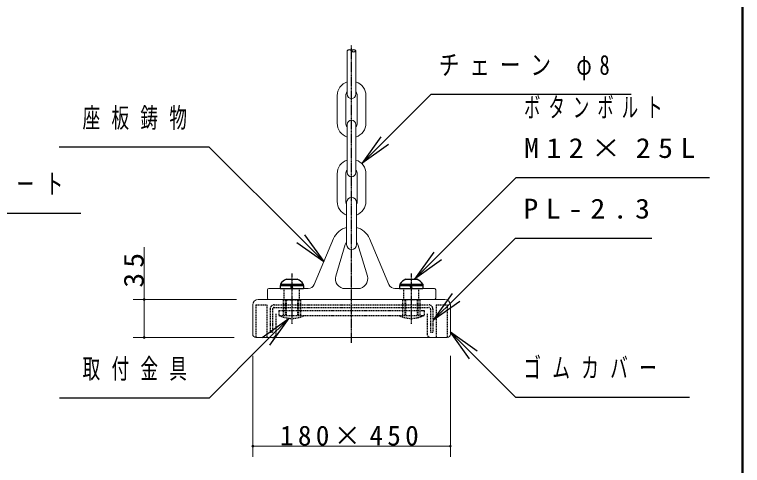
# Model space of a CAD drawing. Units: millimetres at full size; some dimension numbers follow another scale. Extents: x -19543 to 0, y -2740 to 13350.
# Drawn here: x -3352 to 0, y 1861 to 3937 of the extents above; entities that cross this region are included whole.
import ezdxf

# ---------------------------------------------------------------- set-up
doc = ezdxf.new("R2010")
doc.units = ezdxf.units.MM
doc.linetypes.add('USER2', pattern=[6, 3, -1, 1, -1])
doc.linetypes.add('USER4', pattern=[8, 5, -3])
for name, color, linetype, lineweight in [('A3図枠', 7, 'Continuous', 25), ('線', 2, 'Continuous', 25), ('補助', 2, 'Continuous', 13)]:
    doc.layers.add(name, color=color, linetype=linetype, lineweight=lineweight)
doc.styles.add('ＭＳ ゴシック', font='')
doc.styles.get('ＭＳ ゴシック').set_extended_font_data('MS Gothic')

# ---------------------------------------------------------------- blocks, each defined once
blk = doc.blocks.new('dimension_origin')
at = {"color": 0, "linetype": 'Continuous', "lineweight": -2}
blk.add_circle((0, 0), 1.25, dxfattribs=at)

msp = doc.modelspace()

# ---------------------------------------------------------------- linework, layer by layer
at = {"layer": 'A3図枠', "lineweight": 50}
msp.add_line((0, 0), (0, 13350), dxfattribs=at)
at = {"layer": '線', "color": 20, "linetype": 'USER2'}
for p, q in [((-1800, 2425), (-1800, 3795)), ((-2075, 2744), (-2075, 2512.83)), ((-1525, 2744), (-1525, 2512.83))]:
    msp.add_line(p, q, dxfattribs=at)
at = {"layer": '線', "color": 7, "lineweight": 13}
for p, q in [((-1820, 3770), (-1820, 3570)), ((-1780, 3770), (-1780, 3570)), ((-1866.25, 3436.25), (-1866.25, 3563.75)), ((-1826.25, 3436.25), (-1826.25, 3563.75)), ((-1773.75, 3436.25), (-1773.75, 3563.75)), ((-1733.75, 3436.25), (-1733.75, 3563.75)), ((-1820, 3430), (-1820, 3210)), ((-1780, 3430), (-1780, 3210)), ((-1866.25, 3076.25), (-1866.25, 3203.75)), ((-1826.25, 3076.25), (-1826.25, 3203.75)), ((-1773.75, 3076.25), (-1773.75, 3203.75)), ((-1733.75, 3076.25), (-1733.75, 3203.75)), ((-1822.5, 3072.5), (-1822.5, 2877.5)), ((-1777.5, 3072.5), (-1777.5, 2877.5)), ((-1972.261, 2693.334), (-1882.916, 2904.999)), ((-1627.739, 2693.334), (-1717.084, 2904.999)), ((-1872.782, 2733.031), (-1828.715, 2878.688)), ((-1727.218, 2733.031), (-1771.285, 2878.688)), ((-2187.5, 2669), (-2187.5, 2631)), ((-2181.5, 2675), (-1999.9, 2675)), ((-1829.711, 2675), (-1770.289, 2675)), ((-1418.5, 2675), (-1600.1, 2675)), ((-1412.5, 2669), (-1412.5, 2631)), ((-2230, 2625), (-1370, 2625)), ((-2181.5, 2625), (-1418.5, 2625)), ((-2255, 2600), (-2255, 2465)), ((-1345, 2600), (-1345, 2465)), ((-2240, 2450), (-1360, 2450))]:
    msp.add_line(p, q, dxfattribs=at)
at = {"layer": '線'}
for p, q in [((-2100, 2719), (-2050, 2719)), ((-1550, 2719), (-1500, 2719)), ((-2128.75, 2690), (-2021.25, 2690)), ((-2128.75, 2690), (-2128.75, 2675)), ((-2127.5, 2695), (-2127.5, 2690)), ((-2127.5, 2695), (-2022.5, 2695)), ((-2127.5, 2690), (-2022.5, 2690)), ((-2075.837, 2675), (-2079.857, 2690)), ((-2070.143, 2675), (-2074.163, 2690)), ((-2022.5, 2695), (-2022.5, 2690)), ((-2021.25, 2690), (-2021.25, 2675)), ((-1578.75, 2690), (-1471.25, 2690)), ((-1578.75, 2690), (-1578.75, 2675)), ((-1577.5, 2695), (-1577.5, 2690)), ((-1577.5, 2695), (-1472.5, 2695)), ((-1577.5, 2690), (-1472.5, 2690)), ((-1525.837, 2675), (-1529.857, 2690)), ((-1520.143, 2675), (-1524.163, 2690)), ((-1472.5, 2695), (-1472.5, 2690)), ((-1471.25, 2690), (-1471.25, 2675)), ((-2128.75, 2675), (-2021.25, 2675)), ((-1578.75, 2675), (-1471.25, 2675))]:
    msp.add_line(p, q, dxfattribs=at)
at = {"layer": '線', "color": 4, "linetype": 'USER4'}
for p, q in [((-2110, 2625), (-2110, 2675)), ((-2040, 2625), (-2040, 2675)), ((-1560, 2625), (-1560, 2675)), ((-1490, 2625), (-1490, 2675)), ((-2115, 2623.5), (-2115, 2573.5)), ((-2115, 2623.5), (-2035, 2623.5)), ((-2105, 2623.5), (-2105, 2551)), ((-2101.615, 2623.5), (-2101.615, 2551)), ((-2048.385, 2623.5), (-2048.385, 2551)), ((-2045, 2623.5), (-2045, 2551)), ((-2035, 2623.5), (-2035, 2573.5)), ((-1485, 2623.5), (-1565, 2623.5)), ((-1565, 2623.5), (-1565, 2573.5)), ((-1555, 2623.5), (-1555, 2551)), ((-1551.615, 2623.5), (-1551.615, 2551)), ((-1498.385, 2623.5), (-1498.385, 2551)), ((-1495, 2623.5), (-1495, 2551)), ((-1485, 2623.5), (-1485, 2573.5)), ((-2240, 2600), (-2190, 2600)), ((-2240, 2600), (-2240, 2450)), ((-2190, 2600), (-2190, 2450)), ((-2175, 2581), (-2175, 2475)), ((-2163.5, 2581), (-2163.5, 2475)), ((-2156, 2600), (-1444, 2600)), ((-2156, 2588.5), (-1444, 2588.5)), ((-1436.5, 2581), (-1436.5, 2475)), ((-1425, 2581), (-1425, 2475)), ((-1410, 2600), (-1360, 2600)), ((-1410, 2600), (-1410, 2450)), ((-1360, 2600), (-1360, 2450)), ((-2148.5, 2558.5), (-2148.5, 2465)), ((-2135, 2573.5), (-1465, 2573.5)), ((-2135, 2573.5), (-2135, 2551)), ((-2135, 2551), (-1465, 2551)), ((-2115, 2573.5), (-2115, 2551)), ((-2035, 2573.5), (-2035, 2551)), ((-1565, 2573.5), (-1565, 2551)), ((-1485, 2573.5), (-1485, 2551)), ((-1465, 2573.5), (-1465, 2551)), ((-1451.5, 2558.5), (-1451.5, 2465)), ((-2175, 2475), (-2163.5, 2475)), ((-1436.5, 2475), (-1425, 2475))]:
    msp.add_line(p, q, dxfattribs=at)
at = {"layer": '線'}
for centre, radius, start, end in [((-1810, 3759.5), 14.5, 46.39718, 133.60282), ((-1790, 3759.5), 14.5, 46.39718, 133.60282), ((-1790, 3780.5), 14.5, 226.39718, 313.60282), ((-2075, 2662.599), 61.693, 113.90552, 148.31866), ((-2075, 2662.599), 61.693, 31.68134, 66.09448), ((-1525, 2662.599), 61.693, 113.90552, 148.31866), ((-1525, 2662.599), 61.693, 31.68134, 66.09448)]:
    msp.add_arc(centre, radius, start, end, dxfattribs=at)
at = {"layer": '線', "color": 7, "lineweight": 13}
for centre, radius, start, end in [((-1800, 3563.75), 66.25, 107.57096, 180), ((-1800, 3563.75), 66.25, 0, 72.42904), ((-1800, 3563.75), 26.25, 139.63241, 180), ((-1800, 3570), 20, 180, 0), ((-1800, 3563.75), 26.25, 0, 40.36759), ((-1800, 3436.25), 66.25, 180, 252.42904), ((-1800, 3436.25), 26.25, 180, 220.36759), ((-1800, 3430), 20, 0, 180), ((-1800, 3436.25), 26.25, 319.63241, 0), ((-1800, 3436.25), 66.25, 287.57096, 0), ((-1800, 3203.75), 66.25, 107.57096, 180), ((-1800, 3203.75), 66.25, 0, 72.42904), ((-1800, 3203.75), 26.25, 139.63241, 180), ((-1800, 3203.75), 26.25, 0, 40.36759), ((-1800, 3210), 20, 180, 0), ((-1800, 3072.5), 22.5, 0, 180), ((-1800, 3076.25), 66.25, 180, 250.14611), ((-1800, 3076.25), 26.25, 180, 211.00272), ((-1800, 3076.25), 26.25, 328.99728, 0), ((-1800, 3076.25), 66.25, 289.85389, 0), ((-1800, 2870), 90, 104.47751, 157.1151), ((-1800, 2870), 90, 22.8849, 75.52249), ((-1800, 2870), 30, 138.59038, 163.16699), ((-1800, 2870), 30, 16.83301, 41.40962), ((-1800, 2877.5), 22.5, 180, 0), ((-1829.711, 2720), 45, 163.16699, 270), ((-1770.289, 2720), 45, 270, 16.83301), ((-1999.9, 2705), 30, 270, 337.1151), ((-1600.1, 2705), 30, 202.8849, 270), ((-2181.5, 2669), 6, 90, 180), ((-1418.5, 2669), 6, 0, 90), ((-2230, 2600), 25, 90, 180), ((-2181.5, 2631), 6, 180, 270), ((-1418.5, 2631), 6, 270, 0), ((-1370, 2600), 25, 0, 90), ((-2240, 2465), 15, 180, 270), ((-1360, 2465), 15, 270, 0)]:
    msp.add_arc(centre, radius, start, end, dxfattribs=at)
at = {"layer": '線', "color": 4, "linetype": 'USER4'}
for centre, radius, start, end in [((-2156, 2581), 19, 90, 180), ((-2156, 2581), 7.5, 90, 180), ((-1444, 2581), 19, 0, 90), ((-1444, 2581), 7.5, 0, 90), ((-2075, 2664.54), 126.71, 243.64531, 296.35469), ((-1525, 2664.54), 126.71, 243.64531, 296.35469), ((-2163.5, 2465), 15, 270, 0), ((-1436.5, 2465), 15, 180, 270)]:
    msp.add_arc(centre, radius, start, end, dxfattribs=at)
at = {"layer": '補助', "lineweight": 25}
for p, q in [((-1647.088, 3356.662), (-1433.75, 3570)), ((-1433.75, 3570), (-1383.75, 3570)), ((-1383.75, 3570), (-512.906, 3570)), ((-1664.766, 3374.34), (-1753.154, 3250.596)), ((-1753.154, 3250.596), (-1647.088, 3356.662)), ((-2505, 3326.578), (-3146.648, 3326.578)), ((-2455, 3326.578), (-2505, 3326.578)), ((-2033.655, 2905.232), (-2455, 3326.578)), ((-1629.41, 3338.984), (-1753.154, 3250.596)), ((-1403.934, 2825.066), (-1041.848, 3187.152)), ((-1041.848, 3187.152), (-991.848, 3187.152)), ((-991.848, 3187.152), (-152.024, 3187.152)), ((-3995.086, 3021.846), (-3047.19, 3021.846)), ((-2015.977, 2922.91), (-1927.589, 2799.166)), ((-2051.332, 2887.555), (-1927.589, 2799.166)), ((-1927.589, 2799.166), (-2033.655, 2905.232)), ((-1318.934, 2634.066), (-1045, 2908)), ((-1045, 2908), (-995, 2908)), ((-995, 2908), (-416.786, 2908)), ((-1421.612, 2842.744), (-1510, 2719)), ((-1510, 2719), (-1403.934, 2825.066)), ((-1386.256, 2807.388), (-1510, 2719)), ((-1336.612, 2651.744), (-1425, 2528)), ((-1425, 2528), (-1318.934, 2634.066)), ((-1301.256, 2616.388), (-1425, 2528)), ((-2211.694, 2450.025), (-2088.012, 2538.5)), ((-2088.012, 2538.5), (-2194.004, 2432.36)), ((-2176.314, 2414.695), (-2088.012, 2538.5)), ((-1256.612, 2351.256), (-1345, 2475)), ((-1221.256, 2386.612), (-1345, 2475)), ((-1345, 2475), (-1238.934, 2368.934)), ((-2194.004, 2432.36), (-2455, 2171)), ((-1238.934, 2368.934), (-1045, 2175)), ((-2505, 2171), (-3145.369, 2171)), ((-2455, 2171), (-2505, 2171)), ((-1045, 2175), (-995, 2175)), ((-995, 2175), (-243.413, 2175))]:
    msp.add_line(p, q, dxfattribs=at)
at = {"layer": '補助'}
for p, q in [((-2755, 2450), (-2755, 2866.19)), ((-2330, 2625), (-2805, 2625)), ((-2340, 2450), (-2805, 2450)), ((-2255, 2365), (-2255, 1900)), ((-1345, 2365), (-1345, 1900)), ((-1345, 1950), (-2255, 1950))]:
    msp.add_line(p, q, dxfattribs=at)

# ---------------------------------------------------------------- block references
at = {"layer": '補助', "xscale": 3.33, "yscale": 3.33}
for p, rotation in [((-2755, 2625), 270), ((-2755, 2450), 90), ((-1345, 1950), 180)]:
    msp.add_blockref('dimension_origin', p, dxfattribs=dict(at, rotation=rotation))
msp.add_blockref('dimension_origin', (-2255, 1950), dxfattribs=at)

# ---------------------------------------------------------------- texts
at = {"layer": '補助', "char_height": 91.64, "style": 'ＭＳ ゴシック'}
for s, insert, attachment_point in [('\\T1.5;\\W0.75;チェーン\\~φ8', (-1397.5, 3751.25), 1), ('\\T1.5;\\W0.6;ボタンボルト', (-1005.598, 3555.902), 1), ('\\T1.64;\\W0.65;座板鋳物', (-3038.75, 3507.828), 1), ('\\T1.5;\\W1.1;M12×25L', (-1005.598, 3368.402), 1), ('\\T1.64;\\W0.65;ブランコシート', (-4008.836, 3203.096), 1), ('\\T1.5;\\W1.1;PL-2.3', (-1008.75, 3089.25), 1), ('\\T1.64;\\W0.65;取付金具', (-3038.75, 2352.25), 1), ('\\T1.64;\\W0.65;ゴムカバー', (-1008.75, 2356.25), 1), ('\\T1.32;180×450', (-1800, 1951), 8)]:
    msp.add_mtext(s, dxfattribs=dict(at, insert=insert, attachment_point=attachment_point))
at = {"layer": '補助', "insert": (-2756, 2770.952), "char_height": 91.64, "attachment_point": 8, "rotation": 90, "style": 'ＭＳ ゴシック'}
msp.add_mtext('\\T1.34;\\W1.1;35', dxfattribs=at)

doc.saveas('drawing.dxf')
